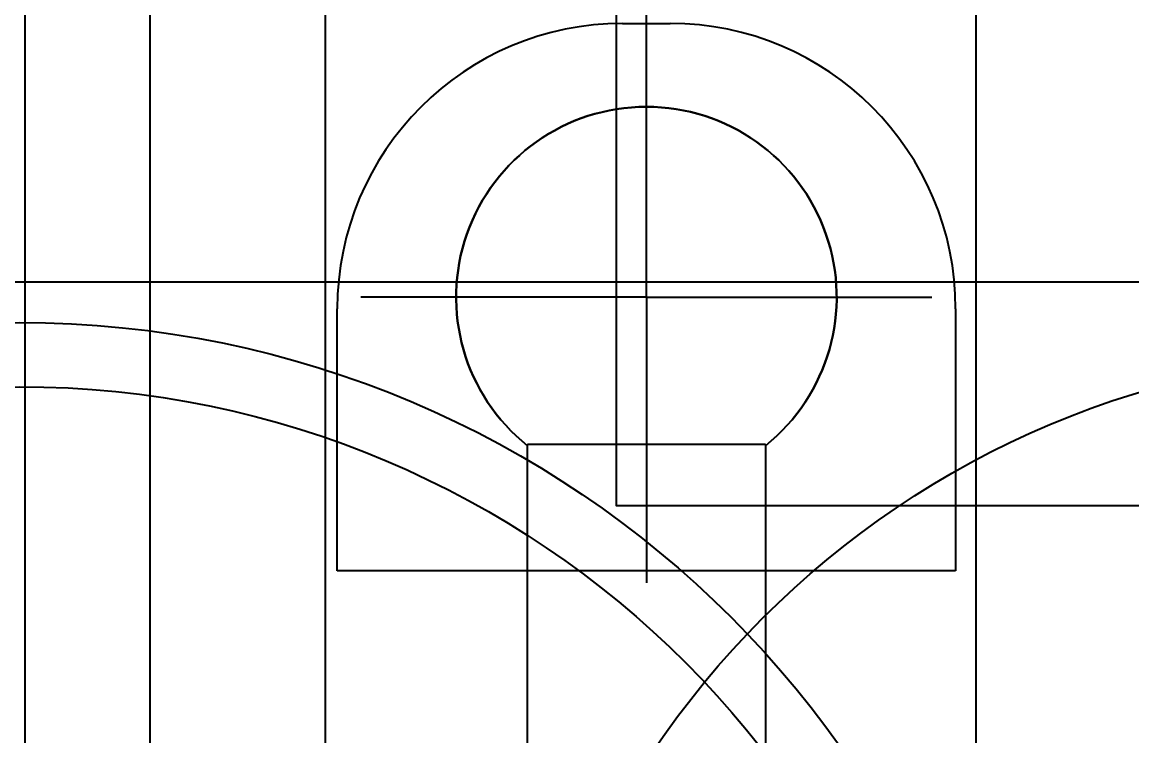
# Model space of a CAD drawing. Extents: x -381 to 213, y -63 to 250.
# Drawn here: x -18.79 to 4.54, y 155.51 to 170.51 of the extents above; entities that cross this region are included whole.
import ezdxf

# ---------------------------------------------------------------- set-up
doc = ezdxf.new("R2010")
doc.units = 0
doc.header["$MEASUREMENT"] = 0
for name, pattern in [('K5LT65535', [0]), ('K5LT_AXLED', [19.5, 15, -1.5, 1.5, -1.5]), ('K5LT_BASIC', [0]), ('K5LT_THIN', [0])]:
    doc.linetypes.add(name, pattern=pattern)
doc.layers.add('Системный слой', color=7, linetype='Continuous')
doc.styles.add('K5_DIMSTYLE', font='win_eskd.shx', dxfattribs={"width": 0.7, "oblique": 15, "bigfont": 'b_eskd.shx'})
doc.styles.add('K5_TEXTSTYLE', font='win_eskd.shx', dxfattribs={"width": 0.7, "oblique": 15, "bigfont": 'b_eskd.shx'})
doc.dimstyles.new('K5_DIMSTYLE14', dxfattribs={"dimtxt": 5, "dimasz": 1, "dimexe": 2, "dimexo": 0, "dimgap": 1, "dimtad": 1, "dimtxsty": 'K5_DIMSTYLE', "dimblk1": 'K5_OUTSIDE', "dimblk2": 'K5_OUTSIDE', "dimsah": 1, "dimcen": 5, "dimdle": 5, "dimclrd": 7, "dimclre": 7, "dimclrt": 7, "dimadec": 0, "dimazin": 0, "dimtfac": 0.666, "dimtdec": 4, "dimtmove": 0, "dimatfit": 3, "dimfxl": 0, "dimtvp": 1, "dimtolj": 1, "dimtzin": 0, "dimarcsym": 0})

# ---------------------------------------------------------------- blocks, each defined once
blk = doc.blocks.new('*D')
at = {"layer": 'Системный слой', "color": 7, "linetype": 'K5LT_THIN'}
for p, q in [((-149.074, 155.368), (-149.074, 203.891)), ((121.111, 135.447), (121.111, 203.891)), ((-149.074, 201.891), (-144.074, 202.549)), ((-144.074, 202.549), (-144.574, 201.891)), ((116.611, 201.891), (116.111, 202.549)), ((116.111, 202.549), (121.111, 201.891)), ((-144.074, 201.233), (-149.074, 201.891)), ((-149.074, 201.891), (121.111, 201.891)), ((-144.574, 201.891), (-144.074, 201.233)), ((121.111, 201.891), (116.111, 201.233)), ((116.111, 201.233), (116.611, 201.891)), ((-62.851, 194.699), (-160.397, 194.699)), ((-159.056, 189.699), (-158.397, 194.699)), ((-158.397, 194.699), (-157.739, 189.699)), ((-158.397, 194.699), (-158.397, 109.096)), ((-158.397, 190.199), (-159.056, 189.699)), ((-157.739, 189.699), (-158.397, 190.199)), ((-158.397, 109.096), (-159.056, 114.096)), ((-159.056, 114.096), (-158.397, 113.596)), ((-158.397, 113.596), (-157.739, 114.096)), ((-157.739, 114.096), (-158.397, 109.096)), ((-51.176, 109.096), (-160.397, 109.096))]:
    blk.add_line(p, q, dxfattribs=at)
at = {"layer": 'Системный слой'}
for points in [[(-144.574, 201.891), (-144.074, 202.549), (-149.074, 201.891), (-144.574, 201.891)], [(121.111, 201.891), (116.611, 201.891), (116.111, 202.549), (121.111, 201.891)], [(-144.074, 201.233), (-144.574, 201.891), (-149.074, 201.891), (-144.074, 201.233)], [(116.611, 201.891), (121.111, 201.891), (116.111, 201.233), (116.611, 201.891)], [(-158.397, 190.199), (-158.397, 194.699), (-159.056, 189.699), (-158.397, 190.199)], [(-157.739, 189.699), (-158.397, 194.699), (-158.397, 190.199), (-157.739, 189.699)], [(-158.397, 109.096), (-158.397, 113.596), (-159.056, 114.096), (-158.397, 109.096)], [(-158.397, 109.096), (-157.739, 114.096), (-158.397, 113.596), (-158.397, 109.096)]]:
    blk.add_solid(points, dxfattribs=at)
at = {"layer": 'Системный слой', "color": 7, "style": 'K5_TEXTSTYLE', "oblique": 20, "width": 0.7}
blk.add_text('270,18', height=5, dxfattribs=at).set_placement((-22.637, 204.426))
blk.add_text('85,6', height=5, rotation=90, dxfattribs=at).set_placement((-160.932, 145.981))
blk = doc.blocks.new('K5_OUTSIDE')
at = {"color": 7, "linetype": 'K5LT_THIN'}
for p, q in [((0, 0), (-5, 0.658)), ((-5, 0.658), (-4.5, 0)), ((0, 0), (-7, 0)), ((-4.5, 0), (-5, -0.658)), ((-5, -0.658), (0, 0))]:
    blk.add_line(p, q, dxfattribs=at)
for points in [[(0, 0), (-4.5, 0), (-5, 0.658), (0, 0)], [(-4.5, 0), (0, 0), (-5, -0.658), (-4.5, 0)]]:
    blk.add_solid(points)
blk = doc.blocks.new('*U')
at = {"layer": 'Системный слой', "color": 5, "linetype": 'K5LT_BASIC'}
for p, q in [((0.099, 28.32), (0.099, -1.68)), ((20.099, -1.68), (20.099, 28.32)), ((12.667, 27.266), (13.667, 27.266)), ((43.495, 21.831), (-41.505, 21.831)), ((6.667, 15.766), (6.667, 21.266)), ((19.667, 21.266), (19.667, 15.766)), ((10.667, 9.428), (10.667, 18.428)), ((10.667, 18.428), (15.667, 18.428)), ((15.667, 18.428), (15.667, 9.428)), ((19.667, 15.766), (6.667, 15.766))]:
    blk.add_line(p, q, dxfattribs=at)
at = {"layer": 'Системный слой', "color": 30, "linetype": 'K5LT_AXLED'}
for q in [(13.166, 27.515), (7.166, 21.515), (19.166, 21.515), (13.166, 15.515)]:
    blk.add_line((13.166, 21.515), q, dxfattribs=at)
at = {"layer": 'Системный слой', "color": 5, "linetype": 'K5LT_BASIC'}
for centre, start, end in [((12.667, 21.266), 90, 180), ((13.667, 21.266), 0, 90)]:
    blk.add_arc(centre, 6, start, end, dxfattribs=at)
blk = doc.blocks.new('*F')
at = {"layer": 'Системный слой', "color": 5, "linetype": 'K5LT65535'}
for points in [[(57.084, 15.692), (54.357, 42.488), (52.06, 44.784), (7.561, 44.784), (6.412, 41.243), (6.412, -18.732)], [(-51.58, 12.152), (-51.58, 15.788), (-42.68, 41.722), (-39.714, 44.689), (1.149, 44.689), (2.728, 43.11), (2.728, -18.333), (0.766, -21.534), (-1.148, -21.534)], [(51.001, 17.128), (12.537, 17.128), (12.537, 38.66), (15.36, 41.483), (49.093, 41.483), (50.983, 39.593), (51.001, 17.128)]]:
    blk.add_lwpolyline(points, dxfattribs=at)
at = {"layer": 'Системный слой', "color": 5, "linetype": 'K5LT_BASIC'}
blk.add_lwpolyline([(10.667, 18.392, -2.849), (15.667, 18.393, 2.849), (10.667, 18.392, 2.849)], format="xyb", dxfattribs=at)
for centre, radius in [((-0.009, -0.168), 21.15), ((29.045, 1.333), 19), ((-0.009, -0.168), 19.8)]:
    blk.add_circle(centre, radius, dxfattribs=at)
at = {"layer": 'Системный слой'}
blk.add_blockref('*U', (0, 0), dxfattribs=at)
blk.add_blockref('*U', (0, 0), dxfattribs=at)
blk.add_blockref('*U', (0, 0), dxfattribs=at)
blk.add_blockref('*U', (0, 0), dxfattribs=at)
blk.add_blockref('*U', (0, 0), dxfattribs=at)
blk.add_blockref('*U', (0, 0), dxfattribs=at)
blk.add_blockref('*U', (0, 0), dxfattribs=at)
blk.add_blockref('*U', (0, 0), dxfattribs=at)
blk.add_blockref('*U', (0, 0), dxfattribs=at)
blk.add_blockref('*U', (0, 0), dxfattribs=at)
blk.add_blockref('*U', (0, 0), dxfattribs=at)
blk.add_blockref('*U', (0, 0), dxfattribs=at)
blk.add_blockref('*U', (0, 0), dxfattribs=at)
blk.add_blockref('*U', (0, 0), dxfattribs=at)
blk.add_blockref('*U', (0, 0), dxfattribs=at)
blk.add_blockref('*U', (0, 0), dxfattribs=at)
blk.add_blockref('*U', (0, 0), dxfattribs=at)
blk.add_blockref('*U', (0, 0), dxfattribs=at)
blk.add_blockref('*U', (0, 0), dxfattribs=at)
blk.add_blockref('*U', (0, 0), dxfattribs=at)
blk.add_blockref('*U', (0, 0), dxfattribs=at)
blk.add_blockref('*U', (0, 0), dxfattribs=at)
blk.add_blockref('*U', (0, 0), dxfattribs=at)
blk.add_blockref('*U', (0, 0), dxfattribs=at)
blk.add_blockref('*U', (0, 0), dxfattribs=at)
blk.add_blockref('*U', (0, 0), dxfattribs=at)
blk.add_blockref('*U', (0, 0), dxfattribs=at)
blk.add_blockref('*U', (0, 0), dxfattribs=at)
blk.add_blockref('*U', (0, 0), dxfattribs=at)
blk.add_blockref('*U', (0, 0), dxfattribs=at)
blk.add_blockref('*U', (0, 0), dxfattribs=at)
blk.add_blockref('*U', (0, 0), dxfattribs=at)
blk.add_blockref('*U', (0, 0), dxfattribs=at)
blk.add_blockref('*U', (0, 0), dxfattribs=at)
blk.add_blockref('*U', (0, 0), dxfattribs=at)
blk.add_blockref('*U', (0, 0), dxfattribs=at)
blk.add_blockref('*U', (0, 0), dxfattribs=at)
blk.add_blockref('*U', (0, 0), dxfattribs=at)
blk.add_blockref('*U', (0, 0), dxfattribs=at)
blk.add_blockref('*U', (0, 0), dxfattribs=at)
blk.add_blockref('*U', (0, 0), dxfattribs=at)
blk.add_blockref('*U', (0, 0), dxfattribs=at)
blk.add_blockref('*U', (0, 0), dxfattribs=at)
blk.add_blockref('*U', (0, 0), dxfattribs=at)
blk.add_blockref('*U', (0, 0), dxfattribs=at)
blk.add_blockref('*U', (0, 0), dxfattribs=at)
blk.add_blockref('*U', (0, 0), dxfattribs=at)
blk.add_blockref('*U', (0, 0), dxfattribs=at)
blk.add_blockref('*U', (0, 0), dxfattribs=at)
blk.add_blockref('*U', (0, 0), dxfattribs=at)
blk.add_blockref('*U', (0, 0), dxfattribs=at)
blk.add_blockref('*U', (0, 0), dxfattribs=at)
blk.add_blockref('*U', (0, 0), dxfattribs=at)
blk.add_blockref('*U', (0, 0), dxfattribs=at)
blk.add_blockref('*U', (0, 0), dxfattribs=at)
blk.add_blockref('*U', (0, 0), dxfattribs=at)
blk.add_blockref('*U', (0, 0), dxfattribs=at)
blk.add_blockref('*U', (0, 0), dxfattribs=at)
blk.add_blockref('*U', (0, 0), dxfattribs=at)
blk.add_blockref('*U', (0, 0), dxfattribs=at)
blk.add_blockref('*U', (0, 0), dxfattribs=at)
blk.add_blockref('*U', (0, 0), dxfattribs=at)
blk.add_blockref('*U', (0, 0), dxfattribs=at)
blk.add_blockref('*U', (0, 0), dxfattribs=at)
blk.add_blockref('*U', (0, 0), dxfattribs=at)
blk.add_blockref('*U', (0, 0), dxfattribs=at)
blk.add_blockref('*U', (0, 0), dxfattribs=at)
blk.add_blockref('*U', (0, 0), dxfattribs=at)
blk.add_blockref('*U', (0, 0), dxfattribs=at)
blk.add_blockref('*U', (0, 0), dxfattribs=at)
blk.add_blockref('*U', (0, 0), dxfattribs=at)
blk.add_blockref('*U', (0, 0), dxfattribs=at)
blk.add_blockref('*U', (0, 0), dxfattribs=at)
blk.add_blockref('*U', (0, 0), dxfattribs=at)
blk.add_blockref('*U', (0, 0), dxfattribs=at)
blk.add_blockref('*U', (0, 0), dxfattribs=at)
blk.add_blockref('*U', (0, 0), dxfattribs=at)
blk.add_blockref('*U', (0, 0), dxfattribs=at)
blk.add_blockref('*U', (0, 0), dxfattribs=at)
blk.add_blockref('*U', (0, 0), dxfattribs=at)
blk.add_blockref('*U', (0, 0), dxfattribs=at)
blk.add_blockref('*U', (0, 0), dxfattribs=at)
blk.add_blockref('*U', (0, 0), dxfattribs=at)
blk.add_blockref('*U', (0, 0), dxfattribs=at)
blk.add_blockref('*U', (0, 0), dxfattribs=at)
blk.add_blockref('*U', (0, 0), dxfattribs=at)
blk.add_blockref('*U', (0, 0), dxfattribs=at)
blk.add_blockref('*U', (0, 0), dxfattribs=at)
blk.add_blockref('*U', (0, 0), dxfattribs=at)
blk.add_blockref('*U', (0, 0), dxfattribs=at)
blk.add_blockref('*U', (0, 0), dxfattribs=at)
blk.add_blockref('*U', (0, 0), dxfattribs=at)
blk.add_blockref('*U', (0, 0), dxfattribs=at)
blk.add_blockref('*U', (0, 0), dxfattribs=at)
blk.add_blockref('*U', (0, 0), dxfattribs=at)
blk.add_blockref('*U', (0, 0), dxfattribs=at)
blk.add_blockref('*U', (0, 0), dxfattribs=at)
blk.add_blockref('*U', (0, 0), dxfattribs=at)
blk.add_blockref('*U', (0, 0), dxfattribs=at)
blk.add_blockref('*U', (0, 0), dxfattribs=at)
blk.add_blockref('*U', (0, 0), dxfattribs=at)
blk.add_blockref('*U', (0, 0), dxfattribs=at)
blk.add_blockref('*U', (0, 0), dxfattribs=at)
blk.add_blockref('*U', (0, 0), dxfattribs=at)
blk.add_blockref('*U', (0, 0), dxfattribs=at)
blk.add_blockref('*U', (0, 0), dxfattribs=at)
blk.add_blockref('*U', (0, 0), dxfattribs=at)
blk.add_blockref('*U', (0, 0), dxfattribs=at)
blk.add_blockref('*U', (0, 0), dxfattribs=at)
blk.add_blockref('*U', (0, 0), dxfattribs=at)
blk.add_blockref('*U', (0, 0), dxfattribs=at)
blk.add_blockref('*U', (0, 0), dxfattribs=at)
blk.add_blockref('*U', (0, 0), dxfattribs=at)
blk.add_blockref('*U', (0, 0), dxfattribs=at)
blk.add_blockref('*U', (0, 0), dxfattribs=at)
blk.add_blockref('*U', (0, 0), dxfattribs=at)
blk.add_blockref('*U', (0, 0), dxfattribs=at)
blk.add_blockref('*U', (0, 0), dxfattribs=at)
blk.add_blockref('*U', (0, 0), dxfattribs=at)
blk.add_blockref('*U', (0, 0), dxfattribs=at)
blk.add_blockref('*U', (0, 0), dxfattribs=at)
blk.add_blockref('*U', (0, 0), dxfattribs=at)
blk.add_blockref('*U', (0, 0), dxfattribs=at)
blk.add_blockref('*U', (0, 0), dxfattribs=at)
blk.add_blockref('*U', (0, 0), dxfattribs=at)
blk.add_blockref('*U', (0, 0), dxfattribs=at)
blk.add_blockref('*U', (0, 0), dxfattribs=at)
blk.add_blockref('*U', (0, 0), dxfattribs=at)
blk.add_blockref('*U', (0, 0), dxfattribs=at)
blk.add_blockref('*U', (0, 0), dxfattribs=at)
blk.add_blockref('*U', (0, 0), dxfattribs=at)
blk.add_blockref('*U', (0, 0), dxfattribs=at)
blk.add_blockref('*U', (0, 0), dxfattribs=at)
blk.add_blockref('*U', (0, 0), dxfattribs=at)
blk.add_blockref('*U', (0, 0), dxfattribs=at)
blk.add_blockref('*U', (0, 0), dxfattribs=at)
blk.add_blockref('*U', (0, 0), dxfattribs=at)
blk.add_blockref('*U', (0, 0), dxfattribs=at)
blk.add_blockref('*U', (0, 0), dxfattribs=at)
blk.add_blockref('*U', (0, 0), dxfattribs=at)
blk.add_blockref('*U', (0, 0), dxfattribs=at)
blk.add_blockref('*U', (0, 0), dxfattribs=at)
blk.add_blockref('*U', (0, 0), dxfattribs=at)
blk.add_blockref('*U', (0, 0), dxfattribs=at)
blk.add_blockref('*U', (0, 0), dxfattribs=at)
blk.add_blockref('*U', (0, 0), dxfattribs=at)
blk.add_blockref('*U', (0, 0), dxfattribs=at)
blk.add_blockref('*U', (0, 0), dxfattribs=at)
blk.add_blockref('*U', (0, 0), dxfattribs=at)
blk.add_blockref('*U', (0, 0), dxfattribs=at)
blk.add_blockref('*U', (0, 0), dxfattribs=at)
blk.add_blockref('*U', (0, 0), dxfattribs=at)
blk.add_blockref('*U', (0, 0), dxfattribs=at)
blk.add_blockref('*U', (0, 0), dxfattribs=at)
blk.add_blockref('*U', (0, 0), dxfattribs=at)
blk.add_blockref('*U', (0, 0), dxfattribs=at)
blk.add_blockref('*U', (0, 0), dxfattribs=at)
blk.add_blockref('*U', (0, 0), dxfattribs=at)
blk.add_blockref('*U', (0, 0), dxfattribs=at)
blk.add_blockref('*U', (0, 0), dxfattribs=at)
blk.add_blockref('*U', (0, 0), dxfattribs=at)
blk.add_blockref('*U', (0, 0), dxfattribs=at)
blk.add_blockref('*U', (0, 0), dxfattribs=at)
blk.add_blockref('*U', (0, 0), dxfattribs=at)
blk.add_blockref('*U', (0, 0), dxfattribs=at)
blk.add_blockref('*U', (0, 0), dxfattribs=at)
blk.add_blockref('*U', (0, 0), dxfattribs=at)
blk.add_blockref('*U', (0, 0), dxfattribs=at)
blk.add_blockref('*U', (0, 0), dxfattribs=at)
blk.add_blockref('*U', (0, 0), dxfattribs=at)
blk.add_blockref('*U', (0, 0), dxfattribs=at)
blk.add_blockref('*U', (0, 0), dxfattribs=at)
blk.add_blockref('*U', (0, 0), dxfattribs=at)
blk.add_blockref('*U', (0, 0), dxfattribs=at)
blk.add_blockref('*U', (0, 0), dxfattribs=at)
blk.add_blockref('*U', (0, 0), dxfattribs=at)
blk.add_blockref('*U', (0, 0), dxfattribs=at)
blk.add_blockref('*U', (0, 0), dxfattribs=at)
blk.add_blockref('*U', (0, 0), dxfattribs=at)
blk.add_blockref('*U', (0, 0), dxfattribs=at)
blk.add_blockref('*U', (0, 0), dxfattribs=at)
blk.add_blockref('*U', (0, 0), dxfattribs=at)
blk.add_blockref('*U', (0, 0), dxfattribs=at)
blk.add_blockref('*U', (0, 0), dxfattribs=at)
blk.add_blockref('*U', (0, 0), dxfattribs=at)
blk.add_blockref('*U', (0, 0), dxfattribs=at)
blk.add_blockref('*U', (0, 0), dxfattribs=at)
blk.add_blockref('*U', (0, 0), dxfattribs=at)
blk.add_blockref('*U', (0, 0), dxfattribs=at)
blk.add_blockref('*U', (0, 0), dxfattribs=at)
blk.add_blockref('*U', (0, 0), dxfattribs=at)
blk.add_blockref('*U', (0, 0), dxfattribs=at)
blk.add_blockref('*U', (0, 0), dxfattribs=at)
blk.add_blockref('*U', (0, 0), dxfattribs=at)
blk.add_blockref('*U', (0, 0), dxfattribs=at)
blk.add_blockref('*U', (0, 0), dxfattribs=at)
blk.add_blockref('*U', (0, 0), dxfattribs=at)
blk.add_blockref('*U', (0, 0), dxfattribs=at)
blk.add_blockref('*U', (0, 0), dxfattribs=at)
blk.add_blockref('*U', (0, 0), dxfattribs=at)
blk.add_blockref('*U', (0, 0), dxfattribs=at)
blk.add_blockref('*U', (0, 0), dxfattribs=at)
blk.add_blockref('*U', (0, 0), dxfattribs=at)
blk.add_blockref('*U', (0, 0), dxfattribs=at)
blk.add_blockref('*U', (0, 0), dxfattribs=at)
blk.add_blockref('*U', (0, 0), dxfattribs=at)
blk.add_blockref('*U', (0, 0), dxfattribs=at)

msp = doc.modelspace()

# ---------------------------------------------------------------- block references
at = {"layer": 'Системный слой'}
msp.add_blockref('*F', (-18.831, 143.216), dxfattribs=at)

# ---------------------------------------------------------------- dimensions: what is measured, and where the dimension line sits
dim = msp.add_linear_dim(base=(-149.0741, 201.8911), p1=(-149.0741, 155.3678), p2=(121.1107, 135.4469), dimstyle='K5_DIMSTYLE14', override={"dimpost": ' '}, dxfattribs=at)
dim.commit()
dim.dimension.update_dxf_attribs({"geometry": '*D', "text_midpoint": (-22.6366, 204.4257), "dimtype": 160})
dim = msp.add_linear_dim(base=(-158.397, 194.699), p1=(-62.851, 194.699), p2=(-51.176, 109.096), angle=90, dimstyle='K5_DIMSTYLE14', override={"dimpost": ' '}, dxfattribs=at)
dim.commit()
dim.dimension.update_dxf_attribs({"geometry": '*D', "text_midpoint": (-160.932, 145.981), "dimtype": 160})

doc.saveas('drawing.dxf')
